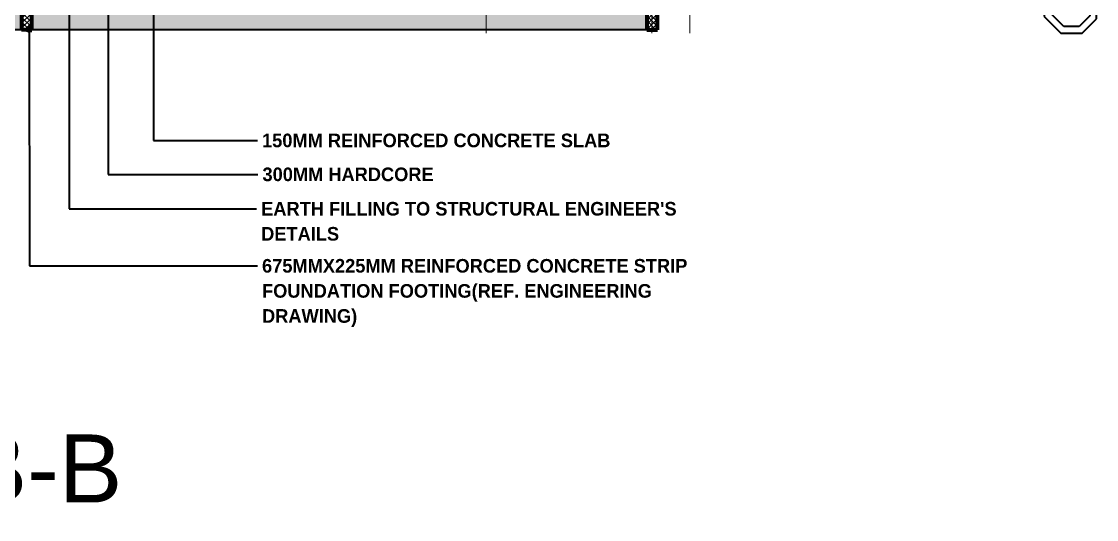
# Model space of a CAD drawing. Header units: millimetres. Extents: x -35190 to 411743, y -233114 to 23872.
# Drawn here: x 5511 to 29171, y -233114 to -222143 of the extents above; entities that cross this region are included whole.
import ezdxf

# ---------------------------------------------------------------- set-up
doc = ezdxf.new("R2010")
doc.units = ezdxf.units.MM
doc.linetypes.add('Grid Line', pattern=[22.225, 12.7, -3.175, 3.175, -3.175])
for name, color, linetype, lineweight in [('A-DETL-GENF', 92, 'Continuous', 18), ('A-DETL-THIN', 151, 'Continuous', 18), ('G-ANNO-TEXT', 231, 'Continuous', 9), ('Q-CASE', 31, 'Continuous', 18), ('S-GRID', 1, 'Continuous', 9)]:
    doc.layers.add(name, color=color, linetype=linetype, lineweight=lineweight)
doc.styles.add('Arial_4', font='arial.ttf', dxfattribs={"height": 1500})
doc.styles.add('Tempus Sans ITC_B', font='', dxfattribs={"height": 300})
doc.styles.get('Tempus Sans ITC_B').set_extended_font_data('Tempus Sans ITC', bold=True)

# ---------------------------------------------------------------- blocks, each defined once
blk = doc.blocks.new('Casework 3 - Casework 3-687578-Section 2')
at = {"layer": 'Q-CASE', "lineweight": 35}
for p, q in [((24975, 2280), (20676, 3045)), ((20676, 3045), (20676, 2941)), ((20676, 2941), (24975, 2176)), ((24975, 2176), (24975, 2280)), ((25675, 0), (25525, 0)), ((25525, 0), (25525, -299)), ((25675, -361), (25675, 0)), ((24675, -75), (24225, -75)), ((24225, -75), (24225, -155)), ((24225, -155), (24525, -155)), ((24525, -155), (24525, -312)), ((24675, -250), (24675, -75)), ((24525, -312), (24892, -679)), ((24954, -529), (24675, -250)), ((25525, -299), (25295, -529)), ((25357, -679), (25675, -361)), ((24892, -679), (25357, -679)), ((25295, -529), (24954, -529))]:
    blk.add_line(p, q, dxfattribs=at)
at = {"layer": 'Q-CASE'}
for p, q in [((24675, 2219), (20688, 2939)), ((20688, 2838), (23715, 2291)), ((21336, 2824), (21336, 2822)), ((21336, 2721), (21336, 2291)), ((21436, 2804), (21436, 2806)), ((21436, 2703), (21436, 2666)), ((21436, 2291), (21436, 2703)), ((21436, 2666), (22181, 2291)), ((22336, 2291), (21563, 2680)), ((22236, 2664), (22236, 2660)), ((22336, 2642), (22336, 2646)), ((22236, 2558), (22236, 2291)), ((22336, 2540), (22336, 2510)), ((22336, 2291), (22336, 2540)), ((22336, 2510), (23034, 2291)), ((23368, 2291), (22897, 2439)), ((23136, 2504), (23136, 2497)), ((23136, 2395), (23136, 2291)), ((23236, 2479), (23236, 2486)), ((23236, 2291), (23236, 2377)), ((24166, 2291), (20676, 2291)), ((20676, 2291), (20676, 2191)), ((20676, 2191), (24210, 2191)), ((20688, 2176), (23735, 2176)), ((24523, 2191), (24166, 2291)), ((24210, 2191), (24210, 2150)), ((24210, 2150), (24310, 2150)), ((24310, 2191), (24523, 2191)), ((24310, 2150), (24310, 2191)), ((24310, 2183), (24675, 2117)), ((24310, 2176), (24349, 2176)), ((24675, 2117), (24675, 2219)), ((24675, 2176), (24975, 2176))]:
    blk.add_line(p, q, dxfattribs=at)

msp = doc.modelspace()

# ---------------------------------------------------------------- hatches: boundary and pattern name
at = {"layer": 'A-DETL-GENF'}
h = msp.add_hatch(dxfattribs=at)
h.set_pattern_fill('FP_6', style=0, pattern_type=2)
h.set_pattern_definition([(45, (6216.13, -214796.49), (-53.033, 53.033), []), (135, (6216.13, -214796.49), (-53.033, -53.033), [])])
h.paths.add_polyline_path([(19270.8, -222323.8), (19507.8, -222323.8), (19507.8, -221435.7), (19270.8, -221435.7), (19270.8, -221798.9)])
h.paths.add_polyline_path([(-3614.2, -222321.5), (-3614.2, -221442.6), (-3839.2, -221442.6), (-3839.2, -222321.5)])
h.paths.add_polyline_path([(-4864.2, -222321.5), (-4639.2, -222321.5), (-4639.2, -221441.5), (-4864.2, -221441.5), (-4864.2, -221798.9)])
h.paths.add_polyline_path([(3710.8, -222321.5), (3710.8, -221434.2), (3485.8, -221434.2), (3485.8, -222321.5)])
h.paths.add_polyline_path([(-2064.2, -222321.5), (-1839.2, -222321.5), (-1839.2, -221436.7), (-2064.2, -221436.7), (-2064.2, -221798.9)])
h.paths.add_polyline_path([(60.8, -222321.5), (285.8, -222321.5), (285.8, -221441.4), (60.8, -221441.4), (60.8, -221798.9)])
h.paths.add_polyline_path([(5510.8, -222321.5), (5735.8, -222321.5), (5735.8, -221436.4), (5510.8, -221436.4), (5510.8, -221798.9)])
at = {"layer": 'A-DETL-GENF', "lineweight": 25}
h = msp.add_hatch(dxfattribs=at)
h.set_pattern_fill('FP_5', color=250, style=0, pattern_type=2)
h.set_pattern_definition([(0, (6216.13, -214796.5), (317.5, 317.5), [317.5, -317.5]), (0, (6216.13, -214677.43), (317.5, 317.5), [317.5, -317.5]), (0, (6216.13, -214558.37), (317.5, 317.5), [317.5, -317.5]), (90, (6255.82, -214518.68), (-317.5, 317.5), [317.5, -317.5]), (90, (6374.88, -214518.68), (-317.5, 317.5), [317.5, -317.5]), (90, (6493.94, -214518.68), (-317.5, 317.5), [317.5, -317.5])])
h.paths.add_polyline_path([(-3614.2, -222321.5), (-2064.2, -222321.5), (-2064.2, -221721.5), (-3614.2, -221721.5), (-3614.2, -221798.9)])
h.paths.add_polyline_path([(-4639.2, -222321.5), (-3839.2, -222321.5), (-3839.2, -221721.5), (-4639.2, -221721.5), (-4639.2, -221798.9)])
h.paths.add_polyline_path([(285.8, -222321.5), (3485.8, -222321.5), (3485.8, -221721.5), (285.8, -221721.5), (285.8, -221798.9)])
h.paths.add_polyline_path([(3710.8, -222321.5), (5510.8, -222321.5), (5510.8, -221721.5), (3710.8, -221721.5), (3710.8, -221798.9)])
h.paths.add_polyline_path([(5735.8, -222321.5), (19270.8, -222321.5), (19270.8, -221721.5), (5735.8, -221721.5), (5735.8, -221798.9)])
h.paths.add_polyline_path([(-1839.2, -222321.5), (60.8, -222321.5), (60.8, -221721.5), (-1839.2, -221721.5), (-1839.2, -221798.9)])

# ---------------------------------------------------------------- linework, layer by layer
at = {"layer": 'A-DETL-THIN', "lineweight": 100}
for p, q in [((5510.8, -221436.4), (5510.8, -222321.5)), ((5735.8, -222321.5), (5735.8, -221436.4)), ((19270.8, -221435.7), (19270.8, -222323.8)), ((19507.8, -222323.8), (19507.8, -221435.7)), ((5510.8, -222321.5), (5735.8, -222321.5)), ((19270.8, -222323.8), (19507.8, -222323.8))]:
    msp.add_line(p, q, dxfattribs=at)
at = {"layer": 'A-DETL-THIN', "lineweight": 35}
for p, q in [((3710.8, -222321.5), (5510.8, -222321.5)), ((5735.8, -222321.5), (19270.8, -222321.5))]:
    msp.add_line(p, q, dxfattribs=at)
at = {"layer": 'G-ANNO-TEXT', "color": 10, "lineweight": 35}
for p, q in [((8412.9, -221376.4), (8412.9, -224763.4)), ((7421, -221619), (7421, -225510.6)), ((6562.3, -221908.9), (6562.3, -226268.1)), ((5676.4, -222227.6), (5636.5, -222377.7)), ((5676.4, -222227.6), (5716.9, -222377.6)), ((5676.4, -222227.6), (5685.1, -227525.2)), ((8412.9, -224763.4), (10703.2, -224763.4)), ((7421, -225510.6), (10713.1, -225510.6)), ((6562.3, -226268.1), (10683.8, -226268.1)), ((5685.1, -227525.2), (10703.2, -227525.2))]:
    msp.add_line(p, q, dxfattribs=at)
at = {"layer": 'S-GRID', "linetype": 'Grid Line'}
for p, q in [((15741.3, -222400.6), (15741.3, -205333.1)), ((19383.3, -222400.6), (19383.3, -205333.1)), ((20223.8, -222400.6), (20223.8, -205333.1))]:
    msp.add_line(p, q, dxfattribs=at)

# ---------------------------------------------------------------- block references
at = {"layer": 'Q-CASE'}
msp.add_blockref('Casework 3 - Casework 3-687578-Section 2', (3495.5, -221721.5), dxfattribs=at)

# ---------------------------------------------------------------- texts
at = {"layer": 'G-ANNO-TEXT', "color": 7, "insert": (-5658.5, -231239), "char_height": 1500, "width": 27976.89, "attachment_point": 1, "style": 'Arial_4', "bg_fill": 3, "box_fill_scale": 1.25, "bg_fill_color": 256, "bg_fill_true_color": 13158600, "bg_fill_transparency": 0}
msp.add_mtext('SECTION B-B', dxfattribs=at)

# ---------------------------------------------------------------- next in the draw order: texts
at = {"layer": 'G-ANNO-TEXT', "color": 7, "lineweight": 35, "char_height": 300, "attachment_point": 1, "style": 'Tempus Sans ITC_B', "bg_fill": 3, "box_fill_scale": 1.25, "bg_fill_color": 256, "bg_fill_true_color": 13158600, "bg_fill_transparency": 0}
for s, insert, width in [('150MM REINFORCED CONCRETE SLAB', (10804.8, -224613.4), 9043.035), ('300MM HARDCORE', (10814.7, -225360.6), 4782.066), ("EARTH FILLING TO STRUCTURAL ENGINEER'S ", (10785.4, -226118.1), 10870.882), ('675MMX225MM REINFORCED CONCRETE STRIP ', (10804.8, -227375.2), 11379.954)]:
    msp.add_mtext(s, dxfattribs=dict(at, insert=insert, width=width))

# ---------------------------------------------------------------- next in the draw order: texts
for s, insert, width in [('DETAILS', (10785.4, -226670.4), 1924.05), ('FOUNDATION FOOTING(REF. ENGINEERING ', (10804.8, -227927.5), 10886.916)]:
    msp.add_mtext(s, dxfattribs=dict(at, insert=insert, width=width))

# ---------------------------------------------------------------- next in the draw order: texts
at = {"layer": 'G-ANNO-TEXT', "color": 7, "lineweight": 35, "insert": (10804.8, -228479.8), "char_height": 300, "width": 2729.746, "attachment_point": 1, "style": 'Tempus Sans ITC_B', "bg_fill": 3, "box_fill_scale": 1.25, "bg_fill_color": 256, "bg_fill_true_color": 13158600, "bg_fill_transparency": 0}
msp.add_mtext('DRAWING)', dxfattribs=at)

doc.saveas('drawing.dxf')
